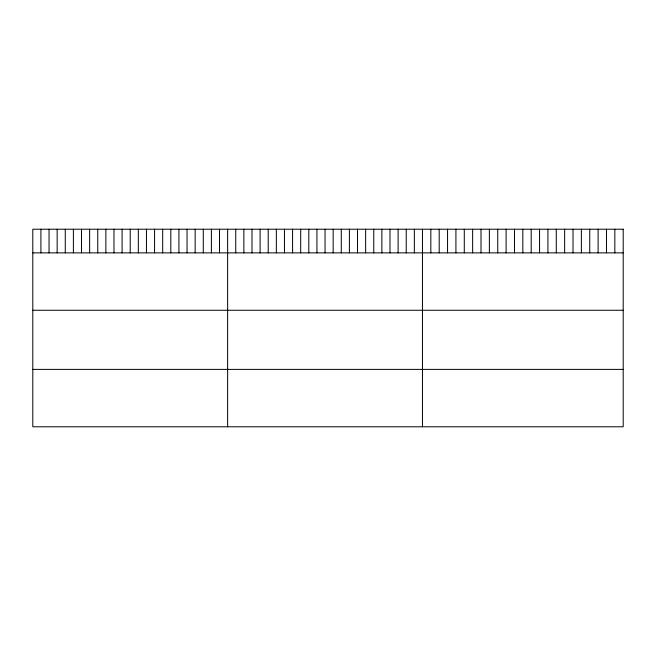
<?xml version="1.0" encoding="UTF-8"?>
<svg xmlns="http://www.w3.org/2000/svg" width="656" height="656" viewBox="0 0 656 656"><rect width="100%" height="100%" fill="white"/><g stroke="black" fill="none" stroke-linecap="round" stroke-linejoin="round"><path stroke-width="0.98" d="M32.8 252.872L623.2 252.872M32.8 310.263L623.2 310.263M32.8 369.394L623.2 369.394M614.836 229.215L614.836 252.872M606.472 229.215L606.472 252.872M598.108 229.215L598.108 252.872M589.744 229.215L589.744 252.872M581.38 229.215L581.38 252.872M573.016 229.215L573.016 252.872M564.652 229.215L564.652 252.872M556.288 229.215L556.288 252.872M547.924 229.215L547.924 252.872M539.56 229.215L539.56 252.872M531.196 229.215L531.196 252.872M522.832 229.215L522.832 252.872M514.468 229.215L514.468 252.872M506.104 229.215L506.104 252.872M497.74 229.215L497.74 252.872M489.376 229.215L489.376 252.872M481.012 229.215L481.012 252.872M472.648 229.215L472.648 252.872M464.284 229.215L464.284 252.872M455.92 229.215L455.92 252.872M447.556 229.215L447.556 252.872M439.192 229.215L439.192 252.872M430.828 229.215L430.828 252.872M422.464 229.215L422.464 426.785M414.346 229.215L414.346 252.872M406.228 229.215L406.228 252.872M398.11 229.215L398.11 252.872M389.992 229.215L389.992 252.872M381.874 229.215L381.874 252.872M373.756 229.215L373.756 252.872M365.638 229.215L365.638 252.872M357.52 229.215L357.52 252.872M349.402 229.215L349.402 252.872M341.284 229.215L341.284 252.872M333.166 229.215L333.166 252.872M325.048 229.215L325.048 252.872M316.93 229.215L316.93 252.872M308.812 229.215L308.812 252.872M300.694 229.215L300.694 252.872M292.576 229.215L292.576 252.872M284.458 229.215L284.458 252.872M276.34 229.215L276.34 252.872M268.222 229.215L268.222 252.872M260.104 229.215L260.104 252.872M251.986 229.215L251.986 252.872M243.868 229.215L243.868 252.872M235.75 229.215L235.75 252.872M227.632 229.215L227.632 426.785M219.514 229.215L219.514 252.872M211.396 229.215L211.396 252.872M203.278 229.215L203.278 252.872M195.16 229.215L195.16 252.872M187.042 229.215L187.042 252.872M178.924 229.215L178.924 252.872M170.806 229.215L170.806 252.872M162.688 229.215L162.688 252.872M154.57 229.215L154.57 252.872M146.452 229.215L146.452 252.872M138.334 229.215L138.334 252.872M130.216 229.215L130.216 252.872M122.098 229.215L122.098 252.872M113.98 229.215L113.98 252.872M105.862 229.215L105.862 252.872M97.744 229.215L97.744 252.872M89.626 229.215L89.626 252.872M81.508 229.215L81.508 252.872M73.39 229.215L73.39 252.872M65.272 229.215L65.272 252.872M57.154 229.215L57.154 252.872M49.036 229.215L49.036 252.872M40.918 229.215L40.918 252.872M623.2 229.215L32.8 229.215L32.8 426.785L623.2 426.785L623.2 229.215"/></g></svg>
